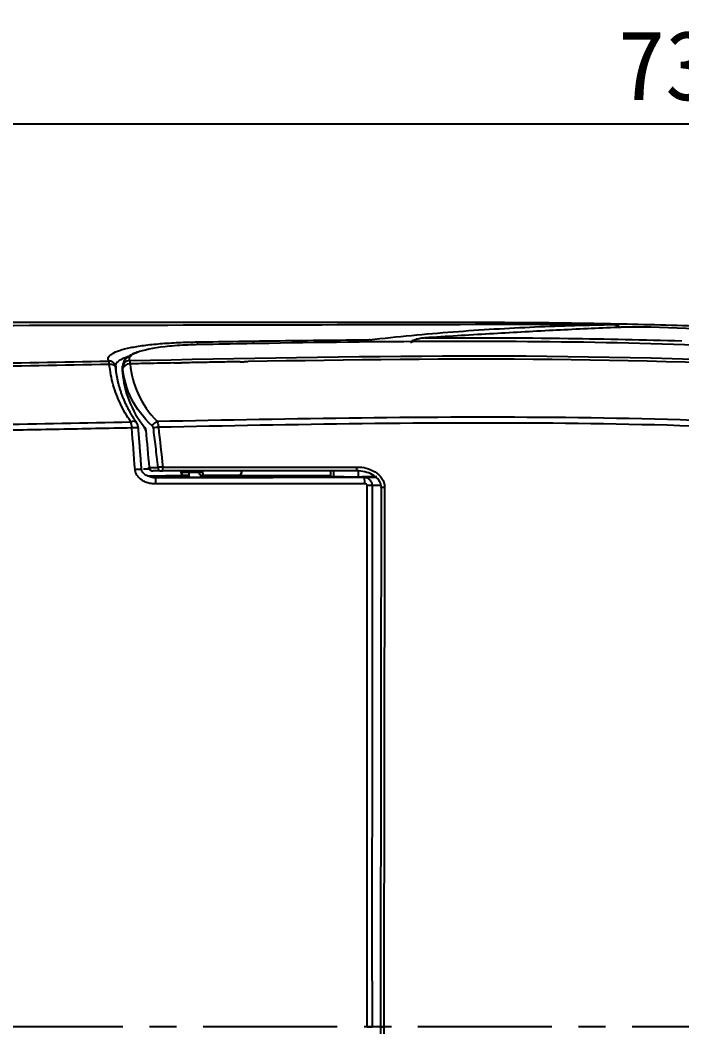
# Model space of a CAD drawing. Header units: millimetres. Extents: x 5 to 3846, y -2727 to 2747.
# Drawn here: x 890.6 to 1075.7, y -404.6 to -122.8 of the extents above; entities that cross this region are included whole.
import ezdxf

# ---------------------------------------------------------------- set-up
doc = ezdxf.new("R2010")
doc.units = ezdxf.units.MM
doc.linetypes.add('CENTER', pattern=[2, 1.25, -0.25, 0.25, -0.25])
doc.layers.add('1', color=7, linetype='Continuous')
doc.dimstyles.new('ISO-25', dxfattribs={"dimtxt": 2.5, "dimasz": 2.5, "dimexe": 1.25, "dimexo": 0.625, "dimtad": 1, "dimdsep": 46, "dimtxsty": 'Standard', "dimcen": 2.5, "dimadec": 0, "dimazin": 0, "dimtfac": 1, "dimtmove": 0, "dimatfit": 3, "dimfxl": 0, "dimarcsym": 0})

# ---------------------------------------------------------------- blocks, each defined once
blk = doc.blocks.new('*D218')
at = {"color": 3, "lineweight": -2}
for p, q in [((711.73, -400.49), (711.73, -143.73)), ((1443.6, -400.49), (1443.6, -143.73)), ((727.98, -151.86), (1427.35, -151.86))]:
    blk.add_line(p, q, dxfattribs=at)
at = {"color": 3}
for points in [[(727.98, -149.15), (727.98, -154.57), (711.73, -151.86)], [(1427.35, -149.15), (1427.35, -154.57), (1443.6, -151.86)]]:
    blk.add_solid(points, dxfattribs=at)
at = {"layer": 'DEFPOINTS', "color": 0}
for p in [(1443.6, -151.86), (711.73, -404.55), (1443.6, -404.55)]:
    blk.add_point(p, dxfattribs=at)
at = {"color": 3, "insert": (1077.66, -135.61), "char_height": 19.5, "attachment_point": 5}
blk.add_mtext('730', dxfattribs=at)

msp = doc.modelspace()

# ---------------------------------------------------------------- linework, layer by layer
at = {"color": 1, "linetype": 'CENTER', "ltscale": 30}
msp.add_line((1519.31, -404.58), (673.33, -404.58), dxfattribs=at)
at = {"layer": '1', "color": 7, "linetype": 'Continuous'}
for p, q in [((919.1, -219.65), (919.1, -220.68)), ((935.52, -248.98), (935.52, -249.37)), ((936.51, -250.25), (936.4, -250.25)), ((937.82, -250.25), (936.51, -250.25)), ((937.82, -250.71), (937.82, -248.98)), ((941.87, -250.25), (941.34, -250.25)), ((951.65, -250.25), (941.87, -250.25)), ((945.61, -250.73), (945.61, -250.25)), ((950.24, -250.7), (950.24, -250.25)), ((977.49, -250.33), (950.24, -250.36)), ((951.65, -250.25), (951.69, -250.25)), ((952.57, -249.37), (952.57, -248.98)), ((977.49, -250.55), (977.49, -249.02)), ((985.28, -250.59), (985.28, -249.02))]:
    msp.add_line(p, q, dxfattribs=at)
at = {"layer": '1', "color": 8, "linetype": 'Continuous'}
for p, q in [((935.52, -249.37), (935.74, -249.37)), ((935.74, -248.98), (935.74, -249.37)), ((935.74, -249.37), (940.57, -249.37)), ((940.57, -249.37), (940.57, -248.98)), ((940.57, -249.37), (941.63, -249.37)), ((941.63, -248.98), (941.63, -249.37)), ((952.5, -249.37), (952.5, -248.98)), ((952.57, -249.37), (952.5, -249.37)), ((978.29, -249.02), (978.29, -250.56))]:
    msp.add_line(p, q, dxfattribs=at)
at = {"layer": '1', "color": 7, "linetype": 'Continuous'}
for centre, start, end in [((936.4, -249.37), 180, 270), ((951.69, -249.37), 270, 0)]:
    msp.add_arc(centre, 0.88, start, end, dxfattribs=at)
at = {"layer": '1', "color": 8, "linetype": 'Continuous'}
for centre, major_axis, ratio, start_param, end_param in [((1056.71, -210.01), (-0.03, 2), 0.637618, 5.346859, 6.26033), ((1056.71, -210.01), (-1.42, 1.41), 0.999694, 4.575077, 5.491839), ((940.2, -214.85), (-0.03, 2), 0.085166, 5.35034, 6.140071), ((987.95, -214.25), (-0.02, 2), 0.085173, 5.42161, 6.144819), ((988.23, -214.23), (-0.22, 1.99), 0.635327, 5.348627, 6.104551), ((915.37, -220.19), (-1.79, -0.89), 0.974551, 3.083142, 4.267074), ((915.43, -220.5), (-1.99, -0.22), 0.66332, 3.23855, 4.593425), ((915.37, -220.19), (-1.79, -0.89), 0.974551, 2.672854, 3.035564), ((921.19, -220.04), (1.83, 0.81), 0.97539, 1.171119, 2.717393), ((921.24, -220.35), (1.99, 0.21), 0.663912, 1.46567, 2.986148), ((928.83, -236.39), (1.4, 1.43), 0.510541, 1.044874, 2.036428), ((929.12, -236.96), (1.99, 0.22), 0.0888, 1.494378, 2.243459), ((930.44, -247.98), (0, 1), 0.066645, 3.141593, 4.802618), ((984.73, -247.98), (0, -1), 0.078061, 0, 1.660941), ((927.01, -247.98), (-0.498, -0.046), 0.084009, 5.452732, 6.283718), ((929.77, -247.98), (0, -1), 0.599541, 4.712389, 6.283185), ((936.51, -249.37), (0, -0.88), 0.87462, 4.712389, 6.283185), ((941.34, -249.37), (0, -0.88), 0.87462, 4.712389, 6.283185), ((941.87, -249.37), (0, 0.88), 0.274473, 1.570796, 3.141593), ((951.65, -249.37), (0, 0.88), 0.960927, 3.141593, 4.712389), ((986.81, -252.75), (0, -2), 0.094224, 1.658172, 3.131074), ((987.46, -253.21), (-2, 0), 0.087446, 3.818321, 4.618308), ((992.46, -253.66), (-1, 0.002), 0.087177, 4.633093, 6.955628)]:
    msp.add_ellipse(centre, major_axis=major_axis, ratio=ratio, start_param=start_param, end_param=end_param, dxfattribs=at)
at = {"layer": '1', "color": 7, "linetype": 'Continuous'}
for centre, major_axis, ratio, start_param, end_param in [((915.43, -220.5), (-1.99, -0.22), 0.66332, 2.979127, 3.238549), ((919.64, -220.95), (-0.48, -0.139), 0.977783, 5.995734, 6.288645), ((919.7, -221.41), (-0.498, -0.042), 0.664976, 6.156088, 6.306434), ((921.46, -236.57), (-1.64, -1.15), 0.572339, 3.134776, 4.275529), ((921.66, -237.14), (-1.99, -0.15), 0.09032, 3.116222, 4.625118), ((925.74, -236.75), (-0.391, -0.312), 0.557176, 5.322369, 6.303907), ((926.08, -237.6), (-0.498, -0.044), 0.090225, 5.509341, 6.29711), ((922.56, -248.78), (-1.99, -0.16), 0.083503, 3.125597, 4.625248), ((944.03, -250.65), (-8.2, 0), 0.010472, 5.571035, 7.845254), ((944.03, -250.65), (-8.2, 0), 0.010472, 1.562069, 3.853664), ((983.69, -250.52), (-6.7, 0), 0.010472, 5.897369, 7.845254), ((983.69, -250.52), (-6.7, 0), 0.010472, 1.562069, 3.141596), ((928.42, -252.8), (0, -2), 0.081928, 1.65825, 3.131086)]:
    msp.add_ellipse(centre, major_axis=major_axis, ratio=ratio, start_param=start_param, end_param=end_param, dxfattribs=at)
for points, knots in [([(1386.56, -287.35), (1382.83, -284.05), (1378.95, -280.89), (1368.28, -272.92), (1361.23, -268.36), (1346.83, -260.18), (1339.43, -256.52), (1316.78, -246.55), (1300.99, -241.26), (1269.02, -232.32), (1252.87, -228.65), (1204.12, -219.03), (1171.11, -214.77), (1121.5, -210.57), (1104.95, -209.56), (1080.08, -208.47), (1071.79, -208.19), (1055.19, -207.84), (1046.89, -207.67), (1021.99, -207.38), (1005.39, -207.41), (972.19, -207.42), (955.59, -207.43), (886.05, -207.43), (833.1, -207.43), (780.16, -207.43)], [0, 0, 0, 0, 0.024196, 0.024196, 0.064224, 0.064224, 0.104251, 0.104251, 0.184305, 0.184305, 0.26436, 0.26436, 0.424469, 0.424469, 0.504523, 0.504523, 0.54455, 0.54455, 0.584577, 0.584577, 0.664632, 0.664632, 0.744686, 0.744686, 1, 1, 1, 1]), ([(988.23, -212.25), (992.18, -211.83), (1000.01, -211), (1011.68, -210.01), (1023.18, -209.22), (1034.51, -208.64), (1045.67, -208.21), (1053.05, -208.08), (1056.71, -208.01)], [0, 0, 0, 0, 0.173113, 0.343673, 0.511659, 0.677052, 0.839839, 1, 1, 1, 1]), ([(1058.42, -208.82), (1058.35, -208.72), (1058.27, -208.63), (1057.8, -208.15), (1057.24, -207.96), (1056.77, -207.96)], [0, 0, 0, 0, 0.180442, 0.180442, 1, 1, 1, 1]), ([(1056.82, -208.85), (1051.08, -209.11), (1039.43, -209.64), (1021.76, -210.63), (1009.83, -211.37), (1003.79, -211.75)], [0, 0, 0, 0, 0.325133, 0.658469, 1, 1, 1, 1]), ([(1067.03, -208.77), (1066.57, -208.76), (1065.64, -208.74), (1063.82, -208.71), (1061.58, -208.72), (1059.48, -208.76), (1057.91, -208.81), (1057.19, -208.84), (1056.82, -208.85)], [0, 0, 0, 0, 0.124907, 0.25039, 0.499639, 0.749061, 0.874627, 1, 1, 1, 1]), ([(1442.15, -404.54), (1442.12, -402.75), (1442.08, -399.06), (1441.68, -393.36), (1440.99, -387.34), (1439.97, -381.02), (1438.57, -374.42), (1436.77, -367.57), (1434.52, -360.48), (1431.81, -353.19), (1428.6, -345.73), (1424.86, -338.13), (1420.56, -330.44), (1415.68, -322.7), (1410.2, -314.94), (1404.09, -307.23), (1391.57, -293.11), (1371.7, -275.85), (1344.37, -259.78), (1319.96, -249.12), (1296.13, -240.87), (1270.95, -233.82), (1242.27, -227.29), (1211.39, -221.55), (1178.32, -216.71), (1143.09, -212.93), (1105.76, -210.17), (1080.16, -209.24), (1067.03, -208.77)], [0, 0, 0, 0, 0.011496, 0.023729, 0.036699, 0.050405, 0.064849, 0.08003, 0.095946, 0.112599, 0.129989, 0.148114, 0.166976, 0.186574, 0.206907, 0.227976, 0.249781, 0.328103, 0.395768, 0.45275, 0.499026, 0.55771, 0.62069, 0.687964, 0.759531, 0.835393, 0.915549, 1, 1, 1, 1]), ([(1305.36, -248.98), (1289.47, -243.46), (1273.29, -239.13), (1240.62, -231.63), (1224.12, -228.44), (1174.49, -220.37), (1141.23, -217.02), (1074.44, -213.16), (1040.91, -212.65), (990.64, -212.82), (973.89, -213.04), (952.94, -213.4), (948.76, -213.47), (942.47, -213.59), (940.37, -213.62), (936.23, -213.79), (934.2, -213.92), (928.88, -214.44), (925.93, -214.96), (923.96, -215.59)], [0, 0, 0, 0, 0.129284, 0.129284, 0.258569, 0.258569, 0.517138, 0.517138, 0.775707, 0.775707, 0.904991, 0.904991, 0.937312, 0.937312, 0.953473, 0.953473, 0.969633, 0.969633, 1, 1, 1, 1]), ([(987.96, -212.27), (988, -212.27), (988.05, -212.27), (988.14, -212.26), (988.19, -212.26), (988.23, -212.25)], [0, 0, 0, 0, 0.44578, 0.44578, 1, 1, 1, 1]), ([(1003.79, -211.75), (1003.37, -211.79), (1002.5, -211.88), (1001.21, -212.22), (1000.37, -212.55), (999.97, -212.75)], [0, 0, 0, 0, 0.330095, 0.670896, 1, 1, 1, 1]), ([(1002.19, -212.38), (1002.19, -212.38), (1002.19, -212.38), (1002.18, -212.38), (1002.18, -212.38), (1002.17, -212.38)], [0, 0, 0, 0, 0.508358, 0.508358, 1, 1, 1, 1]), ([(923.47, -215.74), (923.37, -215.77), (922.47, -216.04), (921.38, -216.59), (920.18, -217.46), (919.4, -218.5), (919.26, -219.31), (919.25, -219.71)], [0, 0, 0, 0, 0.042065, 0.377645, 0.637363, 0.837678, 1, 1, 1, 1]), ([(919.16, -221.08), (919.16, -221.08), (919.16, -221.09), (919.17, -221.15), (919.19, -221.27), (919.2, -221.4), (919.2, -221.47)], [0, 0, 0, 0, 0.089515, 0.325715, 0.725751, 1, 1, 1, 1]), ([(923.65, -236.99), (923.64, -236.84), (923.6, -236.56), (923.48, -236.13), (923.31, -235.75), (923.17, -235.53), (923.1, -235.43)], [0, 0, 0, 0, 0.259148, 0.513215, 0.76113, 1, 1, 1, 1]), ([(925.35, -237.07), (925.39, -237.12), (925.47, -237.23), (925.55, -237.44), (925.57, -237.59), (925.58, -237.65)], [0, 0, 0, 0, 0.371991, 0.77254, 1, 1, 1, 1]), ([(927.63, -250.77), (927.32, -250.73), (926.67, -250.59), (925.86, -250.26), (925.26, -249.85), (924.9, -249.47), (924.64, -249.06), (924.57, -248.77), (924.55, -248.62)], [0, 0, 0, 0, 0.242986, 0.508629, 0.64335, 0.772833, 0.892638, 1, 1, 1, 1]), ([(937.76, -250.37), (934.11, -250.38), (930.65, -250.4), (927.23, -250.43), (926.72, -250.43), (926.23, -250.44)], [0, 0, 0, 0, 0.845721, 0.845721, 1, 1, 1, 1]), ([(926.52, -248.03), (926.52, -248.03), (926.51, -248.14), (926.6, -248.35), (926.77, -248.61), (927.05, -248.82), (927.3, -248.92), (927.46, -248.95), (927.49, -248.96)], [0, 0, 0, 0, 0.016706, 0.228416, 0.437286, 0.665102, 0.936946, 1, 1, 1, 1]), ([(929.77, -248.98), (929.23, -248.98), (928.69, -248.98), (928.04, -248.98), (927.9, -248.98), (927.76, -248.98)], [0, 0, 0, 0, 0.782175, 0.782175, 1, 1, 1, 1]), ([(929.77, -248.98), (929.81, -248.98), (929.85, -248.98), (930, -248.98), (930.11, -248.98), (930.3, -248.98), (930.37, -248.98), (930.44, -248.98)], [0, 0, 0, 0, 0.218784, 0.218784, 0.697086, 0.697086, 1, 1, 1, 1]), ([(991.67, -253.72), (991.68, -252.93), (991.4, -252.17), (990.48, -250.91), (989.85, -250.42), (987.82, -249.29), (986.27, -248.98), (984.73, -248.98)], [0, 0, 0, 0, 0.25, 0.25, 0.5, 0.5, 1, 1, 1, 1]), ([(987.65, -253.04), (987.65, -253.04), (987.65, -253.04), (987.65, -252.99), (987.64, -252.95), (987.61, -252.86), (987.58, -252.82), (987.52, -252.75), (987.47, -252.71), (987.41, -252.67), (987.39, -252.66), (987.29, -252.61), (987.2, -252.59), (987.08, -252.57), (987.04, -252.57), (987, -252.57)], [0, 0, 0, 0, 0.002484, 0.002484, 0.157667, 0.157667, 0.311541, 0.311541, 0.497654, 0.497654, 0.574801, 0.574801, 0.866987, 0.866987, 1, 1, 1, 1]), ([(987.7, -404.58), (987.64, -391.93), (987.68, -379.28), (987.68, -353.99), (987.68, -341.36), (987.67, -303.47), (987.66, -278.24), (987.65, -253.04)], [0, 0, 0, 0, 0.25, 0.25, 0.5, 0.5, 1, 1, 1, 1]), ([(923.91, -593.5), (924.92, -593.83), (926.19, -594.13), (929.99, -594.78), (932.84, -595.09), (937.53, -595.38), (939.13, -595.44), (942.35, -595.51), (943.96, -595.54), (958.48, -595.81), (971.38, -596.03), (1010.09, -596.45), (1035.91, -596.46), (1113.29, -594.63), (1164.64, -590.8), (1228.28, -579.81), (1240.97, -577.31), (1266.13, -571.67), (1278.63, -568.52), (1303.29, -561.06), (1315.51, -556.73), (1339.26, -546.32), (1350.66, -540.31), (1366.77, -529.67), (1371.98, -525.85), (1382.02, -517.59), (1386.82, -513.17), (1400.32, -499.32), (1408.25, -489.24), (1418.44, -472.77), (1421.56, -467.01), (1427.04, -455.21), (1429.4, -449.18), (1435.21, -430.69), (1437.46, -417.67), (1437.48, -404.55)], [0, 0, 0, 0, 0.010146, 0.010146, 0.026112, 0.026112, 0.034094, 0.034094, 0.042077, 0.042077, 0.105938, 0.105938, 0.233662, 0.233662, 0.489108, 0.489108, 0.552969, 0.552969, 0.616831, 0.616831, 0.680692, 0.680692, 0.744554, 0.744554, 0.776485, 0.776485, 0.808415, 0.808415, 0.872277, 0.872277, 0.904208, 0.904208, 0.936138, 0.936138, 1, 1, 1, 1]), ([(987.7, -404.58), (987.84, -404.58), (987.98, -404.58), (988.33, -404.58), (988.53, -404.58), (988.83, -404.58), (988.94, -404.58), (989.04, -404.58)], [0, 0, 0, 0, 0.273723, 0.273723, 0.709782, 0.709782, 1, 1, 1, 1]), ([(991.47, -404.55), (991.4, -404.55), (991.34, -404.55), (991.27, -404.55), (991.24, -404.55), (991.24, -404.55), (991.26, -404.55), (991.33, -404.55), (991.38, -404.55), (991.52, -404.55), (991.61, -404.55), (991.79, -404.55), (991.9, -404.55), (992.11, -404.55), (992.22, -404.55), (992.32, -404.55)], [0, 0, 0, 0, 0.144147, 0.144147, 0.288295, 0.288295, 0.432442, 0.432442, 0.576589, 0.576589, 0.720737, 0.720737, 0.864884, 0.864884, 1, 1, 1, 1]), ([(1442.15, -404.55), (1442.15, -414.44), (1440.94, -424.13), (1436.57, -443.15), (1433.35, -452.56), (1425.39, -470.41), (1420.64, -478.91), (1409.69, -495.12), (1403.48, -502.84), (1390.1, -516.98), (1382.89, -523.46), (1367.45, -535.27), (1359.14, -540.61), (1333.43, -554.83), (1315.23, -561.99), (1277.85, -573.68), (1258.98, -578.19), (1221.06, -585.91), (1202, -589.05), (1163.69, -594.1), (1144.46, -596.01), (1105.84, -598.84), (1086.47, -599.83), (1067.03, -600.32)], [0, 0, 0, 0, 0.0625, 0.0625, 0.125, 0.125, 0.1875, 0.1875, 0.25, 0.25, 0.3125, 0.3125, 0.375, 0.375, 0.5, 0.5, 0.625, 0.625, 0.75, 0.75, 0.875, 0.875, 1, 1, 1, 1])]:
    msp.add_open_spline(points, degree=3, knots=knots, dxfattribs=at)
for points, degree in [([(1056.77, -207.96), (964.91, -208.16), (873.05, -208.36), (781.19, -208.56)], 3), ([(1000.79, -212.7), (1000.44, -212.8), (1000.09, -212.93), (999.75, -213.07)], 3), ([(1000.66, -212.78), (1000.36, -212.88), (1000.06, -212.99), (999.76, -213.12)], 3), ([(1002.19, -212.38), (1002.19, -212.38), (1002.19, -212.39), (1002.2, -212.39)], 3), ([(917.39, -220.15), (917.31, -219.61), (917.18, -219.33)], 2), ([(923.1, -235.42), (918.12, -228.08), (917.29, -219.9)], 2), ([(919.1, -220.67), (919.1, -220.76), (919.11, -220.85), (919.14, -220.95)], 3), ([(919.2, -221.41), (919.67, -226.76), (921.58, -232.1), (925.38, -236.75)], 3), ([(924.55, -248.62), (923.65, -236.99)], 1), ([(925.72, -237.6), (926.03, -241.06), (926.35, -244.52), (926.68, -247.98)], 3), ([(927.43, -250.75), (927.75, -250.78), (928.08, -250.79), (928.42, -250.8)], 3), ([(984.73, -248.98), (966.64, -248.98), (948.54, -248.98), (930.44, -248.98)], 3), ([(986.81, -250.75), (987.95, -250.73), (989.08, -250.72), (990.19, -250.7)], 3), ([(991.47, -404.55), (991.55, -354.21), (991.6, -303.87), (991.67, -253.72)], 3), ([(987.7, -404.58), (988.22, -404.58), (988.7, -404.58), (989.04, -404.58)], 3), ([(991.58, -404.58), (990.74, -404.58), (989.9, -404.58), (989.04, -404.58)], 3), ([(991.59, -404.58), (990.75, -404.58), (989.9, -404.58), (989.04, -404.58)], 3), ([(991.67, -555.39), (991.6, -505.23), (991.55, -454.89), (991.47, -404.55)], 3)]:
    msp.add_open_spline(points, degree=degree, dxfattribs=at)
at = {"layer": '1', "color": 8, "linetype": 'Continuous'}
for points in [[(1056.71, -208.01), (1056.73, -207.99), (1056.75, -207.97), (1056.77, -207.96)], [(915.52, -219.16), (915.48, -218.7), (915.42, -218.35), (915.36, -218.23)], [(922.72, -248.6), (922.42, -244.71), (922.11, -240.83), (921.82, -236.95)], [(928.51, -242.17), (928.29, -240.43), (928.07, -238.69), (927.86, -236.96)], [(929.25, -236.76), (929.66, -240.47), (930.1, -244.18), (930.51, -247.89)], [(925.08, -248.44), (925.72, -248.43), (926.4, -248.42), (927.1, -248.42)], [(928.42, -250.8), (947.89, -250.79), (967.36, -250.77), (986.81, -250.75)], [(991.59, -253.07), (990.74, -253.08), (989.88, -253.09), (989.02, -253.1)], [(992.54, -253.58), (992.45, -303.78), (992.4, -354.16), (992.32, -404.55)], [(992.32, -404.55), (992.4, -454.94), (992.45, -505.33), (992.54, -555.52)], [(994.46, -404.55), (993.75, -404.55), (993.04, -404.55), (992.32, -404.55)]]:
    msp.add_open_spline(points, degree=3, dxfattribs=at)
for points, knots in [([(915.36, -218.23), (915.3, -218.04), (915.16, -217.68), (915.3, -217.14), (915.68, -216.63), (916.55, -215.97), (918.25, -215.22), (921.27, -214.45), (925.12, -213.81), (929.7, -213.34), (934.77, -213), (938.39, -212.91), (940.2, -212.87)], [0, 0, 0, 0, 0.062978, 0.125403, 0.187824, 0.250796, 0.37571, 0.500406, 0.625526, 0.75008, 0.875393, 1, 1, 1, 1]), ([(940.2, -212.87), (947.9, -212.75), (963.82, -212.51), (979.74, -212.35), (987.96, -212.27)], [0, 0, 0, 0, 0.483909, 1, 1, 1, 1]), ([(1003.79, -211.75), (1017.19, -211.72), (1041.16, -211.67), (1065.13, -212.3), (1075.72, -212.57)], [0, 0, 0, 0, 0.55854, 1, 1, 1, 1]), ([(920.99, -216.95), (920.73, -217.03), (919.63, -217.39), (918.21, -218.06), (917.15, -219.07), (917.28, -219.79), (917.36, -220.19)], [0, 0, 0, 0, 0.088659, 0.396696, 0.673843, 1, 1, 1, 1]), ([(923.96, -215.59), (923.84, -215.63), (923.71, -215.67), (921.64, -216.4), (920.79, -217.21), (921.17, -218.08)], [0, 0, 0, 0, 0.057026, 0.057026, 1, 1, 1, 1]), ([(921.17, -218.08), (983.5, -216.83), (1045.8, -215.53), (1138.98, -220.76), (1169.92, -223.73), (1216, -230.71), (1231.32, -233.47), (1261.68, -239.87), (1276.73, -243.51), (1291.53, -248.04)], [0, 0, 0, 0, 0.5, 0.5, 0.75, 0.75, 0.875, 0.875, 1, 1, 1, 1]), ([(758.51, -219.44), (784.68, -219.54), (810.84, -219.64), (863.12, -219.23), (889.25, -218.74), (915.36, -218.23)], [0, 0, 0, 0, 0.5, 0.5, 1, 1, 1, 1]), ([(915.52, -219.16), (889.33, -219.69), (863.23, -220.18), (811, -220.58), (784.84, -220.48), (758.58, -220.37)], [0, 0, 0, 0, 0.5, 0.5, 1, 1, 1, 1]), ([(921.56, -235.24), (921.01, -234.42), (919.92, -232.79), (918.59, -230.24), (917.46, -227.6), (916.58, -224.87), (915.9, -222.05), (915.65, -220.13), (915.52, -219.16)], [0, 0, 0, 0, 0.160808, 0.322871, 0.487034, 0.654107, 0.824856, 1, 1, 1, 1]), ([(921.17, -218.08), (921.18, -218.1), (921.19, -218.12), (921.21, -218.21), (921.23, -218.3), (921.27, -218.57), (921.29, -218.78), (921.31, -219.01)], [0, 0, 0, 0, 0.132905, 0.132905, 0.497845, 0.497845, 1, 1, 1, 1]), ([(933.55, -218.77), (931.08, -218.82), (928.61, -218.87), (924.54, -218.95), (922.93, -218.98), (921.31, -219.01)], [0, 0, 0, 0, 0.60519, 0.60519, 1, 1, 1, 1]), ([(921.31, -219.01), (921.61, -221.87), (922.36, -224.71), (924.83, -230.12), (926.56, -232.75), (928.91, -235.06)], [0, 0, 0, 0, 0.5, 0.5, 1, 1, 1, 1]), ([(933.55, -218.77), (933.75, -218.77), (934.14, -218.76), (934.73, -218.75), (935.27, -218.74), (935.6, -218.73), (935.74, -218.73)], [0, 0, 0, 0, 0.27, 0.54, 0.81, 1, 1, 1, 1]), ([(952.17, -218.42), (950.53, -218.45), (947.24, -218.51), (942.31, -218.6), (938.48, -218.67), (936.29, -218.72), (935.74, -218.73)], [0, 0, 0, 0, 0.299982, 0.599963, 0.899945, 1, 1, 1, 1]), ([(952.17, -218.42), (952.37, -218.42), (952.76, -218.41), (953.36, -218.4), (953.89, -218.39), (954.23, -218.38), (954.37, -218.38)], [0, 0, 0, 0, 0.27, 0.54, 0.81, 1, 1, 1, 1]), ([(1291.4, -248.98), (1277.84, -244.83), (1264.11, -241.44), (1236.47, -235.45), (1222.55, -232.84), (1180.65, -226.07), (1152.55, -222.99), (1067.82, -217.01), (1011.1, -217.39), (954.37, -218.38)], [0, 0, 0, 0, 0.125, 0.125, 0.25, 0.25, 0.5, 0.5, 1, 1, 1, 1]), ([(919.14, -220.95), (919.15, -220.98), (919.16, -221.04), (919.18, -221.19), (919.19, -221.3), (919.2, -221.41)], [0, 0, 0, 0, 0.501411, 0.501411, 1, 1, 1, 1]), ([(919.26, -220.35), (919.26, -220.35), (919.26, -220.35), (919.25, -220.27), (919.24, -220.2), (919.22, -220.11), (919.21, -220.08), (919.2, -220.05), (919.2, -220.04), (919.19, -220.04)], [0, 0, 0, 0, 0.000989, 0.000989, 0.496416, 0.496416, 0.864713, 0.864713, 1, 1, 1, 1]), ([(927.55, -236.39), (925, -234.09), (923.13, -231.51), (920.39, -226.04), (919.58, -223.23), (919.26, -220.35)], [0, 0, 0, 0, 0.5, 0.5, 1, 1, 1, 1]), ([(928.91, -235.06), (967.02, -234.29), (1005.12, -233.58), (1081.22, -234.38), (1119.17, -235.96), (1175.84, -241.76), (1194.73, -244.26), (1232.14, -250.58), (1250.7, -254.31), (1287.33, -263.62), (1305.4, -269.28), (1331.66, -281.09), (1340.17, -285.55), (1352.27, -293.18), (1356.19, -295.89), (1361.92, -300.22), (1363.79, -301.71), (1367.49, -304.77), (1369.34, -306.38), (1371.1, -307.98)], [0, 0, 0, 0, 0.25, 0.25, 0.5, 0.5, 0.625, 0.625, 0.75, 0.75, 0.875, 0.875, 0.9375, 0.9375, 0.96875, 0.96875, 0.984375, 0.984375, 1, 1, 1, 1]), ([(759.25, -236.56), (784.14, -236.66), (825.45, -236.82), (879.53, -236.1), (908.74, -235.5), (921.56, -235.24)], [0, 0, 0, 0, 0.459376, 0.762789, 1, 1, 1, 1]), ([(921.82, -236.95), (921.79, -236.64), (921.75, -236.01), (921.62, -235.5), (921.56, -235.24)], [0, 0, 0, 0, 0.480969, 1, 1, 1, 1]), ([(927.86, -236.96), (927.85, -236.87), (927.83, -236.79), (927.75, -236.62), (927.7, -236.54), (927.61, -236.44), (927.58, -236.42), (927.55, -236.39)], [0, 0, 0, 0, 0.361389, 0.361389, 0.813146, 0.813146, 1, 1, 1, 1]), ([(928.91, -235.06), (928.94, -235.13), (928.97, -235.22), (929.07, -235.53), (929.13, -235.78), (929.21, -236.27), (929.24, -236.52), (929.25, -236.76)], [0, 0, 0, 0, 0.169363, 0.169363, 0.611484, 0.611484, 1, 1, 1, 1]), ([(1370.13, -309.13), (1362.99, -302.64), (1355.36, -296.93), (1339.26, -286.82), (1330.77, -282.39), (1304.57, -270.68), (1286.55, -265.08), (1250.03, -255.84), (1231.53, -252.13), (1194.23, -245.86), (1175.4, -243.38), (1118.9, -237.63), (1081.08, -236.08), (1005.22, -235.29), (967.24, -236), (929.25, -236.76)], [0, 0, 0, 0, 0.0625, 0.0625, 0.125, 0.125, 0.25, 0.25, 0.375, 0.375, 0.5, 0.5, 0.75, 0.75, 1, 1, 1, 1]), ([(921.82, -236.95), (915.05, -237.08), (901.53, -237.36), (874.46, -237.86), (847.38, -238.24), (820.29, -238.38), (799.96, -238.4), (779.63, -238.35), (766.07, -238.3), (759.29, -238.27)], [0, 0, 0, 0, 0.125004, 0.250007, 0.500009, 0.625007, 0.750003, 0.874999, 1, 1, 1, 1]), ([(925.38, -236.75), (925.4, -236.78), (925.42, -236.8), (925.5, -236.92), (925.56, -237.03), (925.67, -237.29), (925.71, -237.44), (925.72, -237.6)], [0, 0, 0, 0, 0.112053, 0.112053, 0.521122, 0.521122, 1, 1, 1, 1]), ([(929.17, -247.98), (928.95, -246.04), (928.73, -244.1), (928.51, -242.17), (928.51, -242.17), (928.51, -242.17)], [0, 0, 0, 0, 0.99999, 0.99999, 1, 1, 1, 1]), ([(930.51, -247.89), (930.36, -247.9), (930.22, -247.91), (929.85, -247.93), (929.63, -247.94), (929.34, -247.97), (929.25, -247.97), (929.17, -247.98)], [0, 0, 0, 0, 0.303747, 0.303747, 0.782661, 0.782661, 1, 1, 1, 1]), ([(930.51, -247.89), (930.92, -247.89), (931.34, -247.89), (934.42, -247.89), (937.08, -247.89), (950.38, -247.89), (961.02, -247.89), (976.04, -247.89), (980.42, -247.89), (984.8, -247.89)], [0, 0, 0, 0, 0.022953, 0.022953, 0.169911, 0.169911, 0.75775, 0.75775, 1, 1, 1, 1]), ([(984.8, -247.89), (986.58, -247.89), (988.35, -248.29), (990.62, -249.72), (991.29, -250.33), (992.26, -251.81), (992.54, -252.68), (992.54, -253.58)], [0, 0, 0, 0, 0.5, 0.5, 0.75, 0.75, 1, 1, 1, 1]), ([(928.58, -252.63), (928.12, -252.61), (927.24, -252.58), (925.97, -252.25), (924.9, -251.76), (924.03, -251.13), (923.37, -250.4), (922.88, -249.55), (922.77, -248.91), (922.72, -248.6)], [0, 0, 0, 0, 0.176518, 0.341414, 0.500221, 0.628475, 0.752007, 0.878887, 1, 1, 1, 1]), ([(926.68, -247.98), (926.96, -247.98), (927.25, -247.98), (928.07, -247.98), (928.62, -247.98), (929.17, -247.98)], [0, 0, 0, 0, 0.358893, 0.358893, 1, 1, 1, 1]), ([(926.68, -247.98), (926.68, -248.08), (926.7, -248.17), (926.76, -248.35), (926.8, -248.43), (926.92, -248.6), (927, -248.69), (927.22, -248.85), (927.36, -248.92), (927.59, -248.97), (927.67, -248.98), (927.76, -248.98)], [0, 0, 0, 0, 0.17001, 0.17001, 0.329325, 0.329325, 0.554005, 0.554005, 0.839566, 0.839566, 1, 1, 1, 1]), ([(986.81, -250.75), (987.03, -250.77), (987.47, -250.81), (988.03, -251.13), (988.47, -251.55), (988.76, -252.01), (988.93, -252.43), (989.01, -252.8), (989.02, -253.01), (989.02, -253.1)], [0, 0, 0, 0, 0.19761, 0.386999, 0.558737, 0.706872, 0.829197, 0.926232, 1, 1, 1, 1]), ([(987, -252.57), (977.23, -252.58), (957.76, -252.6), (938.28, -252.62), (928.58, -252.63)], [0, 0, 0, 0, 0.502057, 1, 1, 1, 1]), ([(989.02, -253.1), (989.02, -258.89), (989.02, -270.81), (989.02, -289.21), (989.02, -308.64), (989.02, -334.73), (989.02, -362.78), (989.01, -388.06), (989.03, -400.53), (989.04, -404.58)], [0, 0, 0, 0, 0.114897, 0.236522, 0.364871, 0.499948, 0.753305, 0.919959, 1, 1, 1, 1])]:
    msp.add_open_spline(points, degree=3, knots=knots, dxfattribs=at)

# ---------------------------------------------------------------- dimensions: what is measured, and where the dimension line sits
dim = msp.add_linear_dim(base=(1443.6, -151.86), p1=(711.73, -404.55), p2=(1443.6, -404.55), text='730', dimstyle='ISO-25', override={"dimscale": 6.5, "dimtxt": 3, "dimgap": 1, "dimdec": 0, "dimclrd": 3, "dimclre": 3, "dimclrt": 3, "dimtdec": 0})
dim.commit()
dim.dimension.update_dxf_attribs({"geometry": '*D218', "text_midpoint": (1077.66, -135.61)})

doc.saveas('drawing.dxf')
